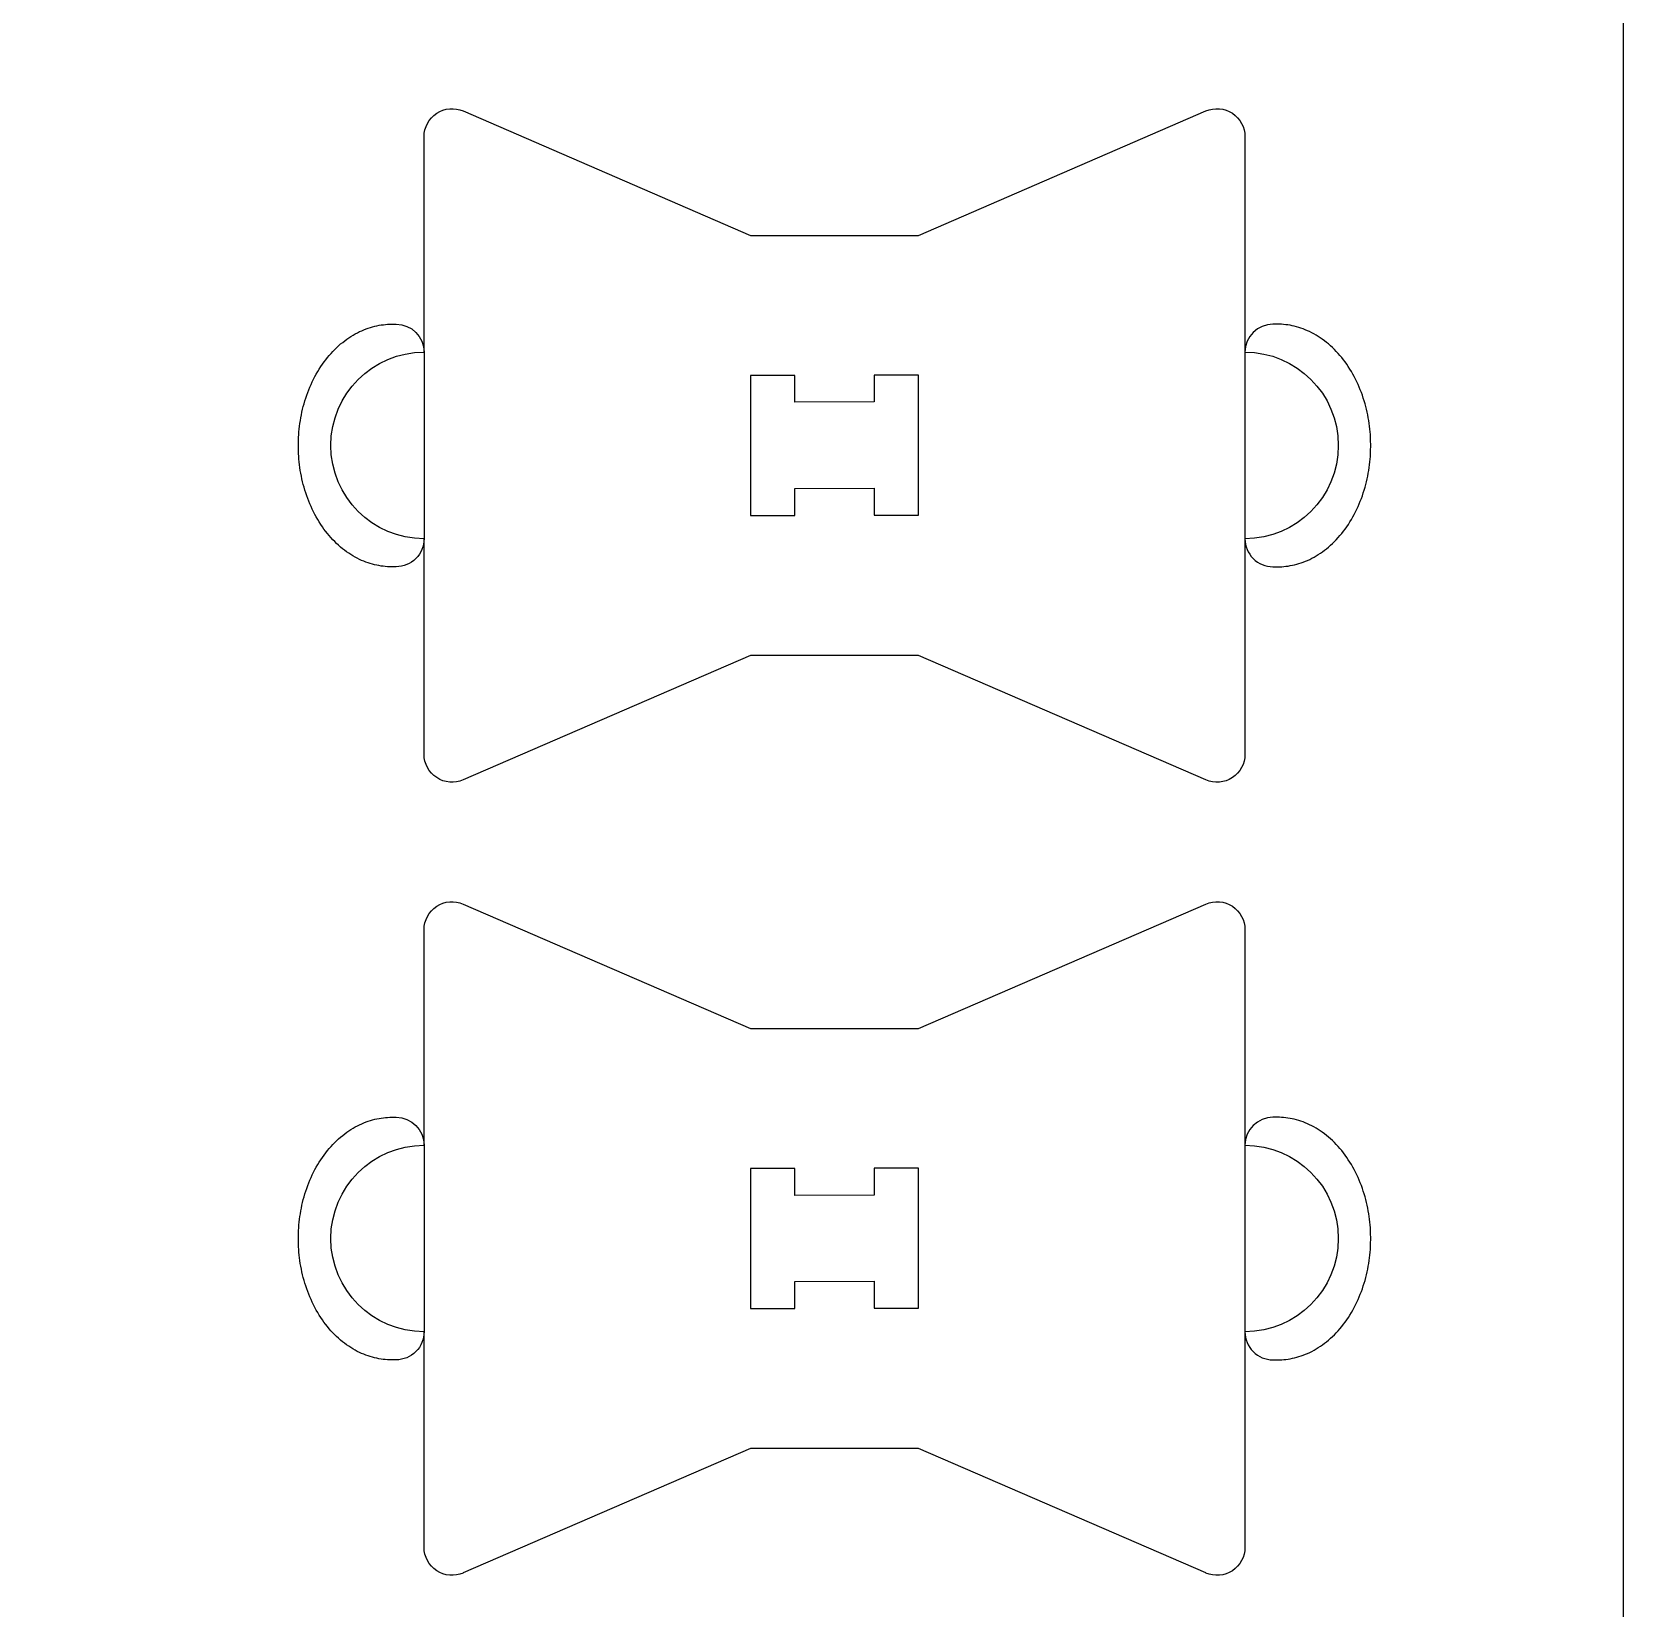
# Model space of a CAD drawing. Header units: millimetres. Extents: x -30 to 12678, y 0 to 23683.
# Drawn here: x 5851.7 to 6192.9, y 2947.9 to 3285.8 of the extents above; entities that cross this region are included whole.
import ezdxf

# ---------------------------------------------------------------- set-up
doc = ezdxf.new("R2010")
doc.units = ezdxf.units.MM
for name, color, linetype, true_color in [('0_SHEET_SPRUCEPLY_2440X122', 1, 'Continuous', 0xff0000), ('3_ANYTOOL_CUTTHROUGH_INSID', 4, 'Continuous', 0x00ffff), ('4_ANYTOOL_CUTTHROUGH_OUTSI', 5, 'Continuous', 0x0000ff), ('5_ANYTOOL_HALF_MILL_9MM_IN', 3, 'Continuous', 0x00ff00)]:
    doc.layers.add(name, color=color, linetype=linetype, true_color=true_color)

msp = doc.modelspace()

# ---------------------------------------------------------------- linework, layer by layer
at = {"layer": '0_SHEET_SPRUCEPLY_2440X122'}
msp.add_lwpolyline([(6192.88, 1290.9), (4972.88, 1290.9), (4972.88, 3730.9), (6192.88, 3730.9)], close=True, dxfattribs=at)
at = {"layer": '3_ANYTOOL_CUTTHROUGH_INSID'}
for points in [[(6032.32, 3206.44), (6015.26, 3206.37), (6015.26, 3212.13), (6005.79, 3212.13), (6005.79, 3182.1), (6015.26, 3182.1), (6015.26, 3187.87), (6032.32, 3187.94), (6032.32, 3182.17), (6041.79, 3182.17), (6041.79, 3212.2), (6032.32, 3212.2)], [(6032.32, 3036.44), (6015.26, 3036.37), (6015.26, 3042.13), (6005.79, 3042.13), (6005.79, 3012.1), (6015.26, 3012.1), (6015.26, 3017.87), (6032.32, 3017.94), (6032.32, 3012.17), (6041.79, 3012.17), (6041.79, 3042.2), (6032.32, 3042.2)]]:
    msp.add_lwpolyline(points, close=True, dxfattribs=at)
at = {"layer": '4_ANYTOOL_CUTTHROUGH_OUTSI'}
for p, q in [((5944.18, 3268.82, 0), (6005.79, 3242.12, 0)), ((6041.79, 3242.12, 0), (6103.41, 3268.82, 0)), ((5935.79, 3217.12, 0), (5935.79, 3263.31, 0)), ((6111.79, 3263.31, 0), (6111.79, 3217.12, 0)), ((6005.79, 3242.12, 0), (6041.79, 3242.12, 0)), ((5935.79, 3130.92, 0), (5935.79, 3177.12, 0)), ((6111.79, 3177.12, 0), (6111.79, 3130.92, 0)), ((6005.79, 3152.12, 0), (5944.18, 3125.42, 0)), ((6041.79, 3152.12, 0), (6005.79, 3152.12, 0)), ((6103.41, 3125.42, 0), (6041.79, 3152.12, 0)), ((5944.18, 3098.82, 0), (6005.79, 3072.12, 0)), ((6041.79, 3072.12, 0), (6103.41, 3098.82, 0)), ((5935.79, 3047.12, 0), (5935.79, 3093.31, 0)), ((6111.79, 3093.31, 0), (6111.79, 3047.12, 0)), ((6005.79, 3072.12, 0), (6041.79, 3072.12, 0)), ((5935.79, 2960.92, 0), (5935.79, 3007.12, 0)), ((6111.79, 3007.12, 0), (6111.79, 2960.92, 0)), ((6005.79, 2982.12, 0), (5944.18, 2955.42, 0)), ((6041.79, 2982.12, 0), (6005.79, 2982.12, 0)), ((6103.41, 2955.42, 0), (6041.79, 2982.12, 0))]:
    msp.add_line(p, q, dxfattribs=at)
at = {"layer": '4_ANYTOOL_CUTTHROUGH_OUTSI', "extrusion": (0, 0, -1)}
for centre, radius, start, end in [((-5941.79, 3263.31, 0), 6, 0, 113.4291), ((-6105.79, 3263.31, 0), 6, 66.5709, 180), ((-5935.79, 3197.12, 0), 20, 270, 90), ((-6111.79, 3197.12, 0), 20, 90, 270), ((-5941.79, 3130.92, 0), 6, 246.5709, 0), ((-6105.79, 3130.92, 0), 6, 180, 293.4291), ((-5941.79, 3093.31, 0), 6, 0, 113.4291), ((-6105.79, 3093.31, 0), 6, 66.5709, 180), ((-5935.79, 3027.12, 0), 20, 270, 90), ((-6111.79, 3027.12, 0), 20, 90, 270), ((-5941.79, 2960.92, 0), 6, 246.5709, 0), ((-6105.79, 2960.92, 0), 6, 180, 293.4291)]:
    msp.add_arc(centre, radius, start, end, dxfattribs=at)
at = {"layer": '5_ANYTOOL_HALF_MILL_9MM_IN'}
for p, q in [((5920.56, 3220.77, 0), (5921.02, 3221.03, 0)), ((5921.02, 3221.03, 0), (5921.48, 3221.28, 0)), ((5921.48, 3221.28, 0), (5921.95, 3221.51, 0)), ((5921.95, 3221.51, 0), (5922.41, 3221.72, 0)), ((5922.41, 3221.72, 0), (5922.88, 3221.92, 0)), ((5922.88, 3221.92, 0), (5923.35, 3222.1, 0)), ((5923.35, 3222.1, 0), (5923.81, 3222.27, 0)), ((5923.81, 3222.27, 0), (5924.28, 3222.42, 0)), ((5924.28, 3222.42, 0), (5924.75, 3222.55, 0)), ((5924.75, 3222.55, 0), (5925.21, 3222.67, 0)), ((5925.21, 3222.67, 0), (5925.68, 3222.78, 0)), ((5925.68, 3222.78, 0), (5926.14, 3222.87, 0)), ((5926.14, 3222.87, 0), (5926.6, 3222.94, 0)), ((5926.6, 3222.94, 0), (5927.06, 3223, 0)), ((5927.06, 3223, 0), (5927.51, 3223.05, 0)), ((5927.51, 3223.05, 0), (5927.96, 3223.08, 0)), ((5927.96, 3223.08, 0), (5928.41, 3223.1, 0)), ((5928.41, 3223.1, 0), (5928.86, 3223.11, 0)), ((5928.86, 3223.11, 0), (5929.79, 3223.11, 0)), ((6118.73, 3223.11, 0), (6117.79, 3223.11, 0)), ((6119.17, 3223.1, 0), (6118.73, 3223.11, 0)), ((6119.62, 3223.08, 0), (6119.17, 3223.1, 0)), ((6120.07, 3223.05, 0), (6119.62, 3223.08, 0)), ((6120.53, 3223, 0), (6120.07, 3223.05, 0)), ((6120.99, 3222.94, 0), (6120.53, 3223, 0)), ((6121.45, 3222.87, 0), (6120.99, 3222.94, 0)), ((6121.91, 3222.78, 0), (6121.45, 3222.87, 0)), ((6122.37, 3222.67, 0), (6121.91, 3222.78, 0)), ((6122.84, 3222.55, 0), (6122.37, 3222.67, 0)), ((6123.3, 3222.42, 0), (6122.84, 3222.55, 0)), ((6123.77, 3222.27, 0), (6123.3, 3222.42, 0)), ((6124.24, 3222.1, 0), (6123.77, 3222.27, 0)), ((6124.71, 3221.92, 0), (6124.24, 3222.1, 0)), ((6125.17, 3221.72, 0), (6124.71, 3221.92, 0)), ((6125.64, 3221.51, 0), (6125.17, 3221.72, 0)), ((6126.1, 3221.28, 0), (6125.64, 3221.51, 0)), ((6126.56, 3221.03, 0), (6126.1, 3221.28, 0)), ((6127.02, 3220.77, 0), (6126.56, 3221.03, 0)), ((5916.23, 3217.29, 0), (5916.64, 3217.71, 0)), ((5916.64, 3217.71, 0), (5917.05, 3218.11, 0)), ((5917.05, 3218.11, 0), (5917.47, 3218.5, 0)), ((5917.47, 3218.5, 0), (5917.9, 3218.87, 0)), ((5917.9, 3218.87, 0), (5918.33, 3219.22, 0)), ((5918.33, 3219.22, 0), (5918.77, 3219.57, 0)), ((5918.77, 3219.57, 0), (5919.21, 3219.89, 0)), ((5919.21, 3219.89, 0), (5919.66, 3220.2, 0)), ((5919.66, 3220.2, 0), (5920.11, 3220.5, 0)), ((5920.11, 3220.5, 0), (5920.56, 3220.77, 0)), ((6127.47, 3220.5, 0), (6127.02, 3220.77, 0)), ((6127.93, 3220.2, 0), (6127.47, 3220.5, 0)), ((6128.37, 3219.89, 0), (6127.93, 3220.2, 0)), ((6128.82, 3219.57, 0), (6128.37, 3219.89, 0)), ((6129.25, 3219.22, 0), (6128.82, 3219.57, 0)), ((6129.69, 3218.87, 0), (6129.25, 3219.22, 0)), ((6130.11, 3218.5, 0), (6129.69, 3218.87, 0)), ((6130.53, 3218.11, 0), (6130.11, 3218.5, 0)), ((6130.95, 3217.71, 0), (6130.53, 3218.11, 0)), ((6131.35, 3217.29, 0), (6130.95, 3217.71, 0)), ((5913.64, 3214.01, 0), (5913.98, 3214.51, 0)), ((5913.98, 3214.51, 0), (5914.33, 3215.01, 0)), ((5914.33, 3215.01, 0), (5914.69, 3215.49, 0)), ((5914.69, 3215.49, 0), (5915.07, 3215.96, 0)), ((5915.07, 3215.96, 0), (5915.45, 3216.42, 0)), ((5915.45, 3216.42, 0), (5915.84, 3216.86, 0)), ((5915.84, 3216.86, 0), (5916.23, 3217.29, 0)), ((5935.79, 3217.12, 0), (5935.79, 3177.12, 0)), ((6111.79, 3217.12, 0), (6111.79, 3177.12, 0)), ((6131.75, 3216.86, 0), (6131.35, 3217.29, 0)), ((6132.14, 3216.42, 0), (6131.75, 3216.86, 0)), ((6132.52, 3215.96, 0), (6132.14, 3216.42, 0)), ((6132.89, 3215.49, 0), (6132.52, 3215.96, 0)), ((6133.25, 3215.01, 0), (6132.89, 3215.49, 0)), ((6133.6, 3214.51, 0), (6133.25, 3215.01, 0)), ((6133.94, 3214.01, 0), (6133.6, 3214.51, 0)), ((5911.56, 3210.2, 0), (5911.82, 3210.77, 0)), ((5911.82, 3210.77, 0), (5912.09, 3211.33, 0)), ((5912.09, 3211.33, 0), (5912.38, 3211.89, 0)), ((5912.38, 3211.89, 0), (5912.68, 3212.43, 0)), ((5912.68, 3212.43, 0), (5912.99, 3212.97, 0)), ((5912.99, 3212.97, 0), (5913.31, 3213.49, 0)), ((5913.31, 3213.49, 0), (5913.64, 3214.01, 0)), ((6134.28, 3213.49, 0), (6133.94, 3214.01, 0)), ((6134.6, 3212.97, 0), (6134.28, 3213.49, 0)), ((6134.91, 3212.43, 0), (6134.6, 3212.97, 0)), ((6135.2, 3211.89, 0), (6134.91, 3212.43, 0)), ((6135.49, 3211.33, 0), (6135.2, 3211.89, 0)), ((6135.77, 3210.77, 0), (6135.49, 3211.33, 0)), ((6136.03, 3210.2, 0), (6135.77, 3210.77, 0)), ((5910.24, 3206.68, 0), (5910.42, 3207.27, 0)), ((5910.42, 3207.27, 0), (5910.63, 3207.87, 0)), ((5910.63, 3207.87, 0), (5910.84, 3208.46, 0)), ((5910.84, 3208.46, 0), (5911.07, 3209.05, 0)), ((5911.07, 3209.05, 0), (5911.31, 3209.63, 0)), ((5911.31, 3209.63, 0), (5911.56, 3210.2, 0)), ((6136.28, 3209.63, 0), (6136.03, 3210.2, 0)), ((6136.52, 3209.05, 0), (6136.28, 3209.63, 0)), ((6136.74, 3208.46, 0), (6136.52, 3209.05, 0)), ((6136.96, 3207.87, 0), (6136.74, 3208.46, 0)), ((6137.16, 3207.27, 0), (6136.96, 3207.87, 0)), ((6137.35, 3206.68, 0), (6137.16, 3207.27, 0)), ((5909.47, 3203.65, 0), (5909.6, 3204.26, 0)), ((5909.6, 3204.26, 0), (5909.74, 3204.87, 0)), ((5909.74, 3204.87, 0), (5909.89, 3205.47, 0)), ((5909.89, 3205.47, 0), (5910.06, 3206.07, 0)), ((5910.06, 3206.07, 0), (5910.24, 3206.68, 0)), ((6137.53, 3206.07, 0), (6137.35, 3206.68, 0)), ((6137.69, 3205.47, 0), (6137.53, 3206.07, 0)), ((6137.84, 3204.87, 0), (6137.69, 3205.47, 0)), ((6137.98, 3204.26, 0), (6137.84, 3204.87, 0)), ((6138.11, 3203.65, 0), (6137.98, 3204.26, 0)), ((5908.96, 3200.04, 0), (5909.01, 3200.63, 0)), ((5909.01, 3200.63, 0), (5909.08, 3201.23, 0)), ((5909.08, 3201.23, 0), (5909.16, 3201.84, 0)), ((5909.16, 3201.84, 0), (5909.26, 3202.44, 0)), ((5909.26, 3202.44, 0), (5909.36, 3203.05, 0)), ((5909.36, 3203.05, 0), (5909.47, 3203.65, 0)), ((6138.22, 3203.05, 0), (6138.11, 3203.65, 0)), ((6138.33, 3202.44, 0), (6138.22, 3203.05, 0)), ((6138.42, 3201.84, 0), (6138.33, 3202.44, 0)), ((6138.5, 3201.23, 0), (6138.42, 3201.84, 0)), ((6138.57, 3200.63, 0), (6138.5, 3201.23, 0)), ((6138.63, 3200.04, 0), (6138.57, 3200.63, 0)), ((5908.83, 3197.11, 0), (5908.85, 3198.26, 0)), ((5908.85, 3195.95, 0), (5908.83, 3197.11, 0)), ((5908.85, 3198.26, 0), (5908.87, 3198.85, 0)), ((5908.87, 3198.85, 0), (5908.91, 3199.44, 0)), ((5908.91, 3199.44, 0), (5908.96, 3200.04, 0)), ((6138.67, 3199.44, 0), (6138.63, 3200.04, 0)), ((6138.71, 3198.85, 0), (6138.67, 3199.44, 0)), ((6138.73, 3198.26, 0), (6138.71, 3198.85, 0)), ((6138.75, 3197.11, 0), (6138.73, 3198.26, 0)), ((6138.73, 3195.95, 0), (6138.75, 3197.11, 0)), ((5908.87, 3195.36, 0), (5908.85, 3195.95, 0)), ((5908.91, 3194.77, 0), (5908.87, 3195.36, 0)), ((5908.96, 3194.18, 0), (5908.91, 3194.77, 0)), ((5909.01, 3193.58, 0), (5908.96, 3194.18, 0)), ((5909.08, 3192.98, 0), (5909.01, 3193.58, 0)), ((6138.5, 3192.98, 0), (6138.57, 3193.58, 0)), ((6138.57, 3193.58, 0), (6138.63, 3194.18, 0)), ((6138.63, 3194.18, 0), (6138.67, 3194.77, 0)), ((6138.67, 3194.77, 0), (6138.71, 3195.36, 0)), ((6138.71, 3195.36, 0), (6138.73, 3195.95, 0)), ((5909.16, 3192.37, 0), (5909.08, 3192.98, 0)), ((5909.25, 3191.77, 0), (5909.16, 3192.37, 0)), ((5909.36, 3191.16, 0), (5909.25, 3191.77, 0)), ((5909.47, 3190.56, 0), (5909.36, 3191.16, 0)), ((5909.6, 3189.95, 0), (5909.47, 3190.56, 0)), ((6137.98, 3189.95, 0), (6138.11, 3190.56, 0)), ((6138.11, 3190.56, 0), (6138.23, 3191.16, 0)), ((6138.23, 3191.16, 0), (6138.33, 3191.77, 0)), ((6138.33, 3191.77, 0), (6138.42, 3192.37, 0)), ((6138.42, 3192.37, 0), (6138.5, 3192.98, 0)), ((5909.74, 3189.35, 0), (5909.6, 3189.95, 0)), ((5909.89, 3188.74, 0), (5909.74, 3189.35, 0)), ((5910.06, 3188.14, 0), (5909.89, 3188.74, 0)), ((5910.23, 3187.54, 0), (5910.06, 3188.14, 0)), ((5910.42, 3186.94, 0), (5910.23, 3187.54, 0)), ((5910.62, 3186.34, 0), (5910.42, 3186.94, 0)), ((6136.96, 3186.34, 0), (6137.16, 3186.94, 0)), ((6137.16, 3186.94, 0), (6137.35, 3187.54, 0)), ((6137.35, 3187.54, 0), (6137.53, 3188.14, 0)), ((6137.53, 3188.14, 0), (6137.69, 3188.74, 0)), ((6137.69, 3188.74, 0), (6137.84, 3189.35, 0)), ((6137.84, 3189.35, 0), (6137.98, 3189.95, 0)), ((5910.84, 3185.75, 0), (5910.62, 3186.34, 0)), ((5911.06, 3185.16, 0), (5910.84, 3185.75, 0)), ((5911.3, 3184.58, 0), (5911.06, 3185.16, 0)), ((5911.55, 3184.01, 0), (5911.3, 3184.58, 0)), ((5911.81, 3183.44, 0), (5911.55, 3184.01, 0)), ((5912.09, 3182.88, 0), (5911.81, 3183.44, 0)), ((6135.5, 3182.88, 0), (6135.77, 3183.44, 0)), ((6135.77, 3183.44, 0), (6136.04, 3184.01, 0)), ((6136.04, 3184.01, 0), (6136.29, 3184.58, 0)), ((6136.29, 3184.58, 0), (6136.52, 3185.16, 0)), ((6136.52, 3185.16, 0), (6136.75, 3185.75, 0)), ((6136.75, 3185.75, 0), (6136.96, 3186.34, 0)), ((5912.37, 3182.33, 0), (5912.09, 3182.88, 0)), ((5912.67, 3181.78, 0), (5912.37, 3182.33, 0)), ((5912.98, 3181.24, 0), (5912.67, 3181.78, 0)), ((5913.3, 3180.72, 0), (5912.98, 3181.24, 0)), ((5913.63, 3180.2, 0), (5913.3, 3180.72, 0)), ((5913.97, 3179.7, 0), (5913.63, 3180.2, 0)), ((6133.62, 3179.7, 0), (6133.96, 3180.2, 0)), ((6133.96, 3180.2, 0), (6134.29, 3180.72, 0)), ((6134.29, 3180.72, 0), (6134.61, 3181.24, 0)), ((6134.61, 3181.24, 0), (6134.92, 3181.78, 0)), ((6134.92, 3181.78, 0), (6135.21, 3182.33, 0)), ((6135.21, 3182.33, 0), (6135.5, 3182.88, 0)), ((5914.32, 3179.2, 0), (5913.97, 3179.7, 0)), ((5914.68, 3178.72, 0), (5914.32, 3179.2, 0)), ((5915.05, 3178.25, 0), (5914.68, 3178.72, 0)), ((5915.43, 3177.79, 0), (5915.05, 3178.25, 0)), ((5915.82, 3177.35, 0), (5915.43, 3177.79, 0)), ((5916.21, 3176.92, 0), (5915.82, 3177.35, 0)), ((5916.62, 3176.5, 0), (5916.21, 3176.92, 0)), ((5917.03, 3176.1, 0), (5916.62, 3176.5, 0)), ((6130.55, 3176.1, 0), (6130.97, 3176.5, 0)), ((6130.97, 3176.5, 0), (6131.37, 3176.92, 0)), ((6131.37, 3176.92, 0), (6131.77, 3177.35, 0)), ((6131.77, 3177.35, 0), (6132.15, 3177.79, 0)), ((6132.15, 3177.79, 0), (6132.53, 3178.25, 0)), ((6132.53, 3178.25, 0), (6132.9, 3178.72, 0)), ((6132.9, 3178.72, 0), (6133.27, 3179.2, 0)), ((6133.27, 3179.2, 0), (6133.62, 3179.7, 0)), ((5917.45, 3175.72, 0), (5917.03, 3176.1, 0)), ((5917.87, 3175.34, 0), (5917.45, 3175.72, 0)), ((5918.3, 3174.99, 0), (5917.87, 3175.34, 0)), ((5918.74, 3174.65, 0), (5918.3, 3174.99, 0)), ((5919.18, 3174.32, 0), (5918.74, 3174.65, 0)), ((5919.63, 3174.01, 0), (5919.18, 3174.32, 0)), ((5920.08, 3173.72, 0), (5919.63, 3174.01, 0)), ((5920.53, 3173.44, 0), (5920.08, 3173.72, 0)), ((5920.99, 3173.18, 0), (5920.53, 3173.44, 0)), ((5921.45, 3172.93, 0), (5920.99, 3173.18, 0)), ((6126.13, 3172.93, 0), (6126.59, 3173.18, 0)), ((6126.59, 3173.18, 0), (6127.05, 3173.44, 0)), ((6127.05, 3173.44, 0), (6127.5, 3173.72, 0)), ((6127.5, 3173.72, 0), (6127.95, 3174.01, 0)), ((6127.95, 3174.01, 0), (6128.4, 3174.32, 0)), ((6128.4, 3174.32, 0), (6128.84, 3174.65, 0)), ((6128.84, 3174.65, 0), (6129.28, 3174.99, 0)), ((6129.28, 3174.99, 0), (6129.71, 3175.34, 0)), ((6129.71, 3175.34, 0), (6130.14, 3175.72, 0)), ((6130.14, 3175.72, 0), (6130.55, 3176.1, 0)), ((5921.91, 3172.7, 0), (5921.45, 3172.93, 0)), ((5922.38, 3172.49, 0), (5921.91, 3172.7, 0)), ((5922.84, 3172.29, 0), (5922.38, 3172.49, 0)), ((5923.31, 3172.11, 0), (5922.84, 3172.29, 0)), ((5923.77, 3171.94, 0), (5923.31, 3172.11, 0)), ((5924.24, 3171.79, 0), (5923.77, 3171.94, 0)), ((5924.7, 3171.66, 0), (5924.24, 3171.79, 0)), ((5925.17, 3171.54, 0), (5924.7, 3171.66, 0)), ((5925.63, 3171.44, 0), (5925.17, 3171.54, 0)), ((5926.09, 3171.35, 0), (5925.63, 3171.44, 0)), ((5926.55, 3171.27, 0), (5926.09, 3171.35, 0)), ((5927.01, 3171.21, 0), (5926.55, 3171.27, 0)), ((5927.46, 3171.16, 0), (5927.01, 3171.21, 0)), ((5927.91, 3171.13, 0), (5927.46, 3171.16, 0)), ((5928.36, 3171.11, 0), (5927.91, 3171.13, 0)), ((5928.8, 3171.11, 0), (5928.36, 3171.11, 0)), ((5929.79, 3171.11, 0), (5928.8, 3171.11, 0)), ((6117.79, 3171.11, 0), (6118.78, 3171.11, 0)), ((6118.78, 3171.11, 0), (6119.22, 3171.11, 0)), ((6119.22, 3171.11, 0), (6119.67, 3171.13, 0)), ((6119.67, 3171.13, 0), (6120.12, 3171.16, 0)), ((6120.12, 3171.16, 0), (6120.58, 3171.21, 0)), ((6120.58, 3171.21, 0), (6121.03, 3171.27, 0)), ((6121.03, 3171.27, 0), (6121.49, 3171.35, 0)), ((6121.49, 3171.35, 0), (6121.95, 3171.44, 0)), ((6121.95, 3171.44, 0), (6122.42, 3171.54, 0)), ((6122.42, 3171.54, 0), (6122.88, 3171.66, 0)), ((6122.88, 3171.66, 0), (6123.35, 3171.79, 0)), ((6123.35, 3171.79, 0), (6123.81, 3171.94, 0)), ((6123.81, 3171.94, 0), (6124.28, 3172.11, 0)), ((6124.28, 3172.11, 0), (6124.74, 3172.29, 0)), ((6124.74, 3172.29, 0), (6125.21, 3172.49, 0)), ((6125.21, 3172.49, 0), (6125.67, 3172.7, 0)), ((6125.67, 3172.7, 0), (6126.13, 3172.93, 0)), ((5919.66, 3050.2, 0), (5920.11, 3050.5, 0)), ((5920.11, 3050.5, 0), (5920.56, 3050.77, 0)), ((5920.56, 3050.77, 0), (5921.02, 3051.03, 0)), ((5921.02, 3051.03, 0), (5921.48, 3051.28, 0)), ((5921.48, 3051.28, 0), (5921.95, 3051.51, 0)), ((5921.95, 3051.51, 0), (5922.41, 3051.72, 0)), ((5922.41, 3051.72, 0), (5922.88, 3051.92, 0)), ((5922.88, 3051.92, 0), (5923.35, 3052.1, 0)), ((5923.35, 3052.1, 0), (5923.81, 3052.27, 0)), ((5923.81, 3052.27, 0), (5924.28, 3052.42, 0)), ((5924.28, 3052.42, 0), (5924.75, 3052.55, 0)), ((5924.75, 3052.55, 0), (5925.21, 3052.67, 0)), ((5925.21, 3052.67, 0), (5925.68, 3052.78, 0)), ((5925.68, 3052.78, 0), (5926.14, 3052.87, 0)), ((5926.14, 3052.87, 0), (5926.6, 3052.94, 0)), ((5926.6, 3052.94, 0), (5927.06, 3053, 0)), ((5927.06, 3053, 0), (5927.51, 3053.05, 0)), ((5927.51, 3053.05, 0), (5927.96, 3053.08, 0)), ((5927.96, 3053.08, 0), (5928.41, 3053.1, 0)), ((5928.41, 3053.1, 0), (5928.86, 3053.11, 0)), ((5928.86, 3053.11, 0), (5929.79, 3053.11, 0)), ((6118.73, 3053.11, 0), (6117.79, 3053.11, 0)), ((6119.17, 3053.1, 0), (6118.73, 3053.11, 0)), ((6119.62, 3053.08, 0), (6119.17, 3053.1, 0)), ((6120.07, 3053.05, 0), (6119.62, 3053.08, 0)), ((6120.53, 3053, 0), (6120.07, 3053.05, 0)), ((6120.99, 3052.94, 0), (6120.53, 3053, 0)), ((6121.45, 3052.87, 0), (6120.99, 3052.94, 0)), ((6121.91, 3052.78, 0), (6121.45, 3052.87, 0)), ((6122.37, 3052.67, 0), (6121.91, 3052.78, 0)), ((6122.84, 3052.55, 0), (6122.37, 3052.67, 0)), ((6123.3, 3052.42, 0), (6122.84, 3052.55, 0)), ((6123.77, 3052.27, 0), (6123.3, 3052.42, 0)), ((6124.24, 3052.1, 0), (6123.77, 3052.27, 0)), ((6124.71, 3051.92, 0), (6124.24, 3052.1, 0)), ((6125.17, 3051.72, 0), (6124.71, 3051.92, 0)), ((6125.64, 3051.51, 0), (6125.17, 3051.72, 0)), ((6126.1, 3051.28, 0), (6125.64, 3051.51, 0)), ((6126.56, 3051.03, 0), (6126.1, 3051.28, 0)), ((6127.02, 3050.77, 0), (6126.56, 3051.03, 0)), ((6127.47, 3050.5, 0), (6127.02, 3050.77, 0)), ((6127.93, 3050.2, 0), (6127.47, 3050.5, 0)), ((5915.45, 3046.42, 0), (5915.84, 3046.86, 0)), ((5915.84, 3046.86, 0), (5916.23, 3047.29, 0)), ((5916.23, 3047.29, 0), (5916.64, 3047.71, 0)), ((5916.64, 3047.71, 0), (5917.05, 3048.11, 0)), ((5917.05, 3048.11, 0), (5917.47, 3048.5, 0)), ((5917.47, 3048.5, 0), (5917.9, 3048.87, 0)), ((5917.9, 3048.87, 0), (5918.33, 3049.22, 0)), ((5918.33, 3049.22, 0), (5918.77, 3049.57, 0)), ((5918.77, 3049.57, 0), (5919.21, 3049.89, 0)), ((5919.21, 3049.89, 0), (5919.66, 3050.2, 0)), ((5935.79, 3047.12, 0), (5935.79, 3007.12, 0)), ((6111.79, 3047.12, 0), (6111.79, 3007.12, 0)), ((6128.37, 3049.89, 0), (6127.93, 3050.2, 0)), ((6128.82, 3049.57, 0), (6128.37, 3049.89, 0)), ((6129.25, 3049.22, 0), (6128.82, 3049.57, 0)), ((6129.69, 3048.87, 0), (6129.25, 3049.22, 0)), ((6130.11, 3048.5, 0), (6129.69, 3048.87, 0)), ((6130.53, 3048.11, 0), (6130.11, 3048.5, 0)), ((6130.95, 3047.71, 0), (6130.53, 3048.11, 0)), ((6131.35, 3047.29, 0), (6130.95, 3047.71, 0)), ((6131.75, 3046.86, 0), (6131.35, 3047.29, 0)), ((6132.14, 3046.42, 0), (6131.75, 3046.86, 0)), ((5912.99, 3042.97, 0), (5913.31, 3043.49, 0)), ((5913.31, 3043.49, 0), (5913.64, 3044.01, 0)), ((5913.64, 3044.01, 0), (5913.98, 3044.51, 0)), ((5913.98, 3044.51, 0), (5914.33, 3045.01, 0)), ((5914.33, 3045.01, 0), (5914.69, 3045.49, 0)), ((5914.69, 3045.49, 0), (5915.07, 3045.96, 0)), ((5915.07, 3045.96, 0), (5915.45, 3046.42, 0)), ((6132.52, 3045.96, 0), (6132.14, 3046.42, 0)), ((6132.89, 3045.49, 0), (6132.52, 3045.96, 0)), ((6133.25, 3045.01, 0), (6132.89, 3045.49, 0)), ((6133.6, 3044.51, 0), (6133.25, 3045.01, 0)), ((6133.94, 3044.01, 0), (6133.6, 3044.51, 0)), ((6134.28, 3043.49, 0), (6133.94, 3044.01, 0)), ((6134.6, 3042.97, 0), (6134.28, 3043.49, 0)), ((5911.31, 3039.63, 0), (5911.56, 3040.2, 0)), ((5911.56, 3040.2, 0), (5911.82, 3040.77, 0)), ((5911.82, 3040.77, 0), (5912.09, 3041.33, 0)), ((5912.09, 3041.33, 0), (5912.38, 3041.89, 0)), ((5912.38, 3041.89, 0), (5912.68, 3042.43, 0)), ((5912.68, 3042.43, 0), (5912.99, 3042.97, 0)), ((6134.91, 3042.43, 0), (6134.6, 3042.97, 0)), ((6135.2, 3041.89, 0), (6134.91, 3042.43, 0)), ((6135.49, 3041.33, 0), (6135.2, 3041.89, 0)), ((6135.77, 3040.77, 0), (6135.49, 3041.33, 0)), ((6136.03, 3040.2, 0), (6135.77, 3040.77, 0)), ((6136.28, 3039.63, 0), (6136.03, 3040.2, 0)), ((5910.06, 3036.07, 0), (5910.24, 3036.68, 0)), ((5910.24, 3036.68, 0), (5910.42, 3037.27, 0)), ((5910.42, 3037.27, 0), (5910.63, 3037.87, 0)), ((5910.63, 3037.87, 0), (5910.84, 3038.46, 0)), ((5910.84, 3038.46, 0), (5911.07, 3039.05, 0)), ((5911.07, 3039.05, 0), (5911.31, 3039.63, 0)), ((6136.52, 3039.05, 0), (6136.28, 3039.63, 0)), ((6136.74, 3038.46, 0), (6136.52, 3039.05, 0)), ((6136.96, 3037.87, 0), (6136.74, 3038.46, 0)), ((6137.16, 3037.27, 0), (6136.96, 3037.87, 0)), ((6137.35, 3036.68, 0), (6137.16, 3037.27, 0)), ((6137.53, 3036.07, 0), (6137.35, 3036.68, 0)), ((5909.36, 3033.05, 0), (5909.47, 3033.65, 0)), ((5909.47, 3033.65, 0), (5909.6, 3034.26, 0)), ((5909.6, 3034.26, 0), (5909.74, 3034.87, 0)), ((5909.74, 3034.87, 0), (5909.89, 3035.47, 0)), ((5909.89, 3035.47, 0), (5910.06, 3036.07, 0)), ((6137.69, 3035.47, 0), (6137.53, 3036.07, 0)), ((6137.84, 3034.87, 0), (6137.69, 3035.47, 0)), ((6137.98, 3034.26, 0), (6137.84, 3034.87, 0)), ((6138.11, 3033.65, 0), (6137.98, 3034.26, 0)), ((6138.22, 3033.05, 0), (6138.11, 3033.65, 0)), ((5908.91, 3029.44, 0), (5908.96, 3030.04, 0)), ((5908.96, 3030.04, 0), (5909.01, 3030.63, 0)), ((5909.01, 3030.63, 0), (5909.08, 3031.23, 0)), ((5909.08, 3031.23, 0), (5909.16, 3031.84, 0)), ((5909.16, 3031.84, 0), (5909.26, 3032.44, 0)), ((5909.26, 3032.44, 0), (5909.36, 3033.05, 0)), ((6138.33, 3032.44, 0), (6138.22, 3033.05, 0)), ((6138.42, 3031.84, 0), (6138.33, 3032.44, 0)), ((6138.5, 3031.23, 0), (6138.42, 3031.84, 0)), ((6138.57, 3030.63, 0), (6138.5, 3031.23, 0)), ((6138.63, 3030.04, 0), (6138.57, 3030.63, 0)), ((6138.67, 3029.44, 0), (6138.63, 3030.04, 0)), ((5908.83, 3027.11, 0), (5908.85, 3028.26, 0)), ((5908.85, 3025.95, 0), (5908.83, 3027.11, 0)), ((5908.85, 3028.26, 0), (5908.87, 3028.85, 0)), ((5908.87, 3028.85, 0), (5908.91, 3029.44, 0)), ((6138.71, 3028.85, 0), (6138.67, 3029.44, 0)), ((6138.73, 3028.26, 0), (6138.71, 3028.85, 0)), ((6138.75, 3027.11, 0), (6138.73, 3028.26, 0)), ((6138.73, 3025.95, 0), (6138.75, 3027.11, 0)), ((5908.87, 3025.36, 0), (5908.85, 3025.95, 0)), ((5908.91, 3024.77, 0), (5908.87, 3025.36, 0)), ((5908.96, 3024.18, 0), (5908.91, 3024.77, 0)), ((5909.01, 3023.58, 0), (5908.96, 3024.18, 0)), ((5909.08, 3022.98, 0), (5909.01, 3023.58, 0)), ((5909.16, 3022.37, 0), (5909.08, 3022.98, 0)), ((6138.42, 3022.37, 0), (6138.5, 3022.98, 0)), ((6138.5, 3022.98, 0), (6138.57, 3023.58, 0)), ((6138.57, 3023.58, 0), (6138.63, 3024.18, 0)), ((6138.63, 3024.18, 0), (6138.67, 3024.77, 0)), ((6138.67, 3024.77, 0), (6138.71, 3025.36, 0)), ((6138.71, 3025.36, 0), (6138.73, 3025.95, 0)), ((5909.25, 3021.77, 0), (5909.16, 3022.37, 0)), ((5909.36, 3021.16, 0), (5909.25, 3021.77, 0)), ((5909.47, 3020.56, 0), (5909.36, 3021.16, 0)), ((5909.6, 3019.95, 0), (5909.47, 3020.56, 0)), ((5909.74, 3019.35, 0), (5909.6, 3019.95, 0)), ((6137.84, 3019.35, 0), (6137.98, 3019.95, 0)), ((6137.98, 3019.95, 0), (6138.11, 3020.56, 0)), ((6138.11, 3020.56, 0), (6138.23, 3021.16, 0)), ((6138.23, 3021.16, 0), (6138.33, 3021.77, 0)), ((6138.33, 3021.77, 0), (6138.42, 3022.37, 0)), ((5909.89, 3018.74, 0), (5909.74, 3019.35, 0)), ((5910.06, 3018.14, 0), (5909.89, 3018.74, 0)), ((5910.23, 3017.54, 0), (5910.06, 3018.14, 0)), ((5910.42, 3016.94, 0), (5910.23, 3017.54, 0)), ((5910.62, 3016.34, 0), (5910.42, 3016.94, 0)), ((5910.84, 3015.75, 0), (5910.62, 3016.34, 0)), ((6136.75, 3015.75, 0), (6136.96, 3016.34, 0)), ((6136.96, 3016.34, 0), (6137.16, 3016.94, 0)), ((6137.16, 3016.94, 0), (6137.35, 3017.54, 0)), ((6137.35, 3017.54, 0), (6137.53, 3018.14, 0)), ((6137.53, 3018.14, 0), (6137.69, 3018.74, 0)), ((6137.69, 3018.74, 0), (6137.84, 3019.35, 0)), ((5911.06, 3015.16, 0), (5910.84, 3015.75, 0)), ((5911.3, 3014.58, 0), (5911.06, 3015.16, 0)), ((5911.55, 3014.01, 0), (5911.3, 3014.58, 0)), ((5911.81, 3013.44, 0), (5911.55, 3014.01, 0)), ((5912.09, 3012.88, 0), (5911.81, 3013.44, 0)), ((5912.37, 3012.33, 0), (5912.09, 3012.88, 0)), ((6135.21, 3012.33, 0), (6135.5, 3012.88, 0)), ((6135.5, 3012.88, 0), (6135.77, 3013.44, 0)), ((6135.77, 3013.44, 0), (6136.04, 3014.01, 0)), ((6136.04, 3014.01, 0), (6136.29, 3014.58, 0)), ((6136.29, 3014.58, 0), (6136.52, 3015.16, 0)), ((6136.52, 3015.16, 0), (6136.75, 3015.75, 0)), ((5912.67, 3011.78, 0), (5912.37, 3012.33, 0)), ((5912.98, 3011.24, 0), (5912.67, 3011.78, 0)), ((5913.3, 3010.72, 0), (5912.98, 3011.24, 0)), ((5913.63, 3010.2, 0), (5913.3, 3010.72, 0)), ((5913.97, 3009.7, 0), (5913.63, 3010.2, 0)), ((5914.32, 3009.2, 0), (5913.97, 3009.7, 0)), ((6133.27, 3009.2, 0), (6133.62, 3009.7, 0)), ((6133.62, 3009.7, 0), (6133.96, 3010.2, 0)), ((6133.96, 3010.2, 0), (6134.29, 3010.72, 0)), ((6134.29, 3010.72, 0), (6134.61, 3011.24, 0)), ((6134.61, 3011.24, 0), (6134.92, 3011.78, 0)), ((6134.92, 3011.78, 0), (6135.21, 3012.33, 0)), ((5914.68, 3008.72, 0), (5914.32, 3009.2, 0)), ((5915.05, 3008.25, 0), (5914.68, 3008.72, 0)), ((5915.43, 3007.79, 0), (5915.05, 3008.25, 0)), ((5915.82, 3007.35, 0), (5915.43, 3007.79, 0)), ((5916.21, 3006.92, 0), (5915.82, 3007.35, 0)), ((5916.62, 3006.5, 0), (5916.21, 3006.92, 0)), ((5917.03, 3006.1, 0), (5916.62, 3006.5, 0)), ((5917.45, 3005.72, 0), (5917.03, 3006.1, 0)), ((6130.14, 3005.72, 0), (6130.55, 3006.1, 0)), ((6130.55, 3006.1, 0), (6130.97, 3006.5, 0)), ((6130.97, 3006.5, 0), (6131.37, 3006.92, 0)), ((6131.37, 3006.92, 0), (6131.77, 3007.35, 0)), ((6131.77, 3007.35, 0), (6132.15, 3007.79, 0)), ((6132.15, 3007.79, 0), (6132.53, 3008.25, 0)), ((6132.53, 3008.25, 0), (6132.9, 3008.72, 0)), ((6132.9, 3008.72, 0), (6133.27, 3009.2, 0)), ((5917.87, 3005.34, 0), (5917.45, 3005.72, 0)), ((5918.3, 3004.99, 0), (5917.87, 3005.34, 0)), ((5918.74, 3004.65, 0), (5918.3, 3004.99, 0)), ((5919.18, 3004.32, 0), (5918.74, 3004.65, 0)), ((5919.63, 3004.01, 0), (5919.18, 3004.32, 0)), ((5920.08, 3003.72, 0), (5919.63, 3004.01, 0)), ((5920.53, 3003.44, 0), (5920.08, 3003.72, 0)), ((5920.99, 3003.18, 0), (5920.53, 3003.44, 0)), ((5921.45, 3002.93, 0), (5920.99, 3003.18, 0)), ((5921.91, 3002.7, 0), (5921.45, 3002.93, 0)), ((5922.38, 3002.49, 0), (5921.91, 3002.7, 0)), ((5922.84, 3002.29, 0), (5922.38, 3002.49, 0)), ((6124.74, 3002.29, 0), (6125.21, 3002.49, 0)), ((6125.21, 3002.49, 0), (6125.67, 3002.7, 0)), ((6125.67, 3002.7, 0), (6126.13, 3002.93, 0)), ((6126.13, 3002.93, 0), (6126.59, 3003.18, 0)), ((6126.59, 3003.18, 0), (6127.05, 3003.44, 0)), ((6127.05, 3003.44, 0), (6127.5, 3003.72, 0)), ((6127.5, 3003.72, 0), (6127.95, 3004.01, 0)), ((6127.95, 3004.01, 0), (6128.4, 3004.32, 0)), ((6128.4, 3004.32, 0), (6128.84, 3004.65, 0)), ((6128.84, 3004.65, 0), (6129.28, 3004.99, 0)), ((6129.28, 3004.99, 0), (6129.71, 3005.34, 0)), ((6129.71, 3005.34, 0), (6130.14, 3005.72, 0)), ((5923.31, 3002.11, 0), (5922.84, 3002.29, 0)), ((5923.77, 3001.94, 0), (5923.31, 3002.11, 0)), ((5924.24, 3001.79, 0), (5923.77, 3001.94, 0)), ((5924.7, 3001.66, 0), (5924.24, 3001.79, 0)), ((5925.17, 3001.54, 0), (5924.7, 3001.66, 0)), ((5925.63, 3001.44, 0), (5925.17, 3001.54, 0)), ((5926.09, 3001.35, 0), (5925.63, 3001.44, 0)), ((5926.55, 3001.27, 0), (5926.09, 3001.35, 0)), ((5927.01, 3001.21, 0), (5926.55, 3001.27, 0)), ((5927.46, 3001.16, 0), (5927.01, 3001.21, 0)), ((5927.91, 3001.13, 0), (5927.46, 3001.16, 0)), ((5928.36, 3001.11, 0), (5927.91, 3001.13, 0)), ((5928.8, 3001.11, 0), (5928.36, 3001.11, 0)), ((5929.79, 3001.11, 0), (5928.8, 3001.11, 0)), ((6117.79, 3001.11, 0), (6118.78, 3001.11, 0)), ((6118.78, 3001.11, 0), (6119.22, 3001.11, 0)), ((6119.22, 3001.11, 0), (6119.67, 3001.13, 0)), ((6119.67, 3001.13, 0), (6120.12, 3001.16, 0)), ((6120.12, 3001.16, 0), (6120.58, 3001.21, 0)), ((6120.58, 3001.21, 0), (6121.03, 3001.27, 0)), ((6121.03, 3001.27, 0), (6121.49, 3001.35, 0)), ((6121.49, 3001.35, 0), (6121.95, 3001.44, 0)), ((6121.95, 3001.44, 0), (6122.42, 3001.54, 0)), ((6122.42, 3001.54, 0), (6122.88, 3001.66, 0)), ((6122.88, 3001.66, 0), (6123.35, 3001.79, 0)), ((6123.35, 3001.79, 0), (6123.81, 3001.94, 0)), ((6123.81, 3001.94, 0), (6124.28, 3002.11, 0)), ((6124.28, 3002.11, 0), (6124.74, 3002.29, 0))]:
    msp.add_line(p, q, dxfattribs=at)
at = {"layer": '5_ANYTOOL_HALF_MILL_9MM_IN', "extrusion": (0, 0, -1)}
for centre, start, end in [((-5929.79, 3217.11, 0), 90, 179.8932), ((-5929.79, 3177.11, 0), 179.8932, 270), ((-5929.79, 3047.11, 0), 90, 179.8932), ((-5929.79, 3007.11, 0), 179.8932, 270)]:
    msp.add_arc(centre, 6, start, end, dxfattribs=at)
at = {"layer": '5_ANYTOOL_HALF_MILL_9MM_IN'}
for centre, start, end in [((6117.79, 3217.11, 0), 90, 179.8932), ((6117.79, 3177.11, 0), 179.8932, 270), ((6117.79, 3047.11, 0), 90, 179.8932), ((6117.79, 3007.11, 0), 179.8932, 270)]:
    msp.add_arc(centre, 6, start, end, dxfattribs=at)

doc.saveas('drawing.dxf')
